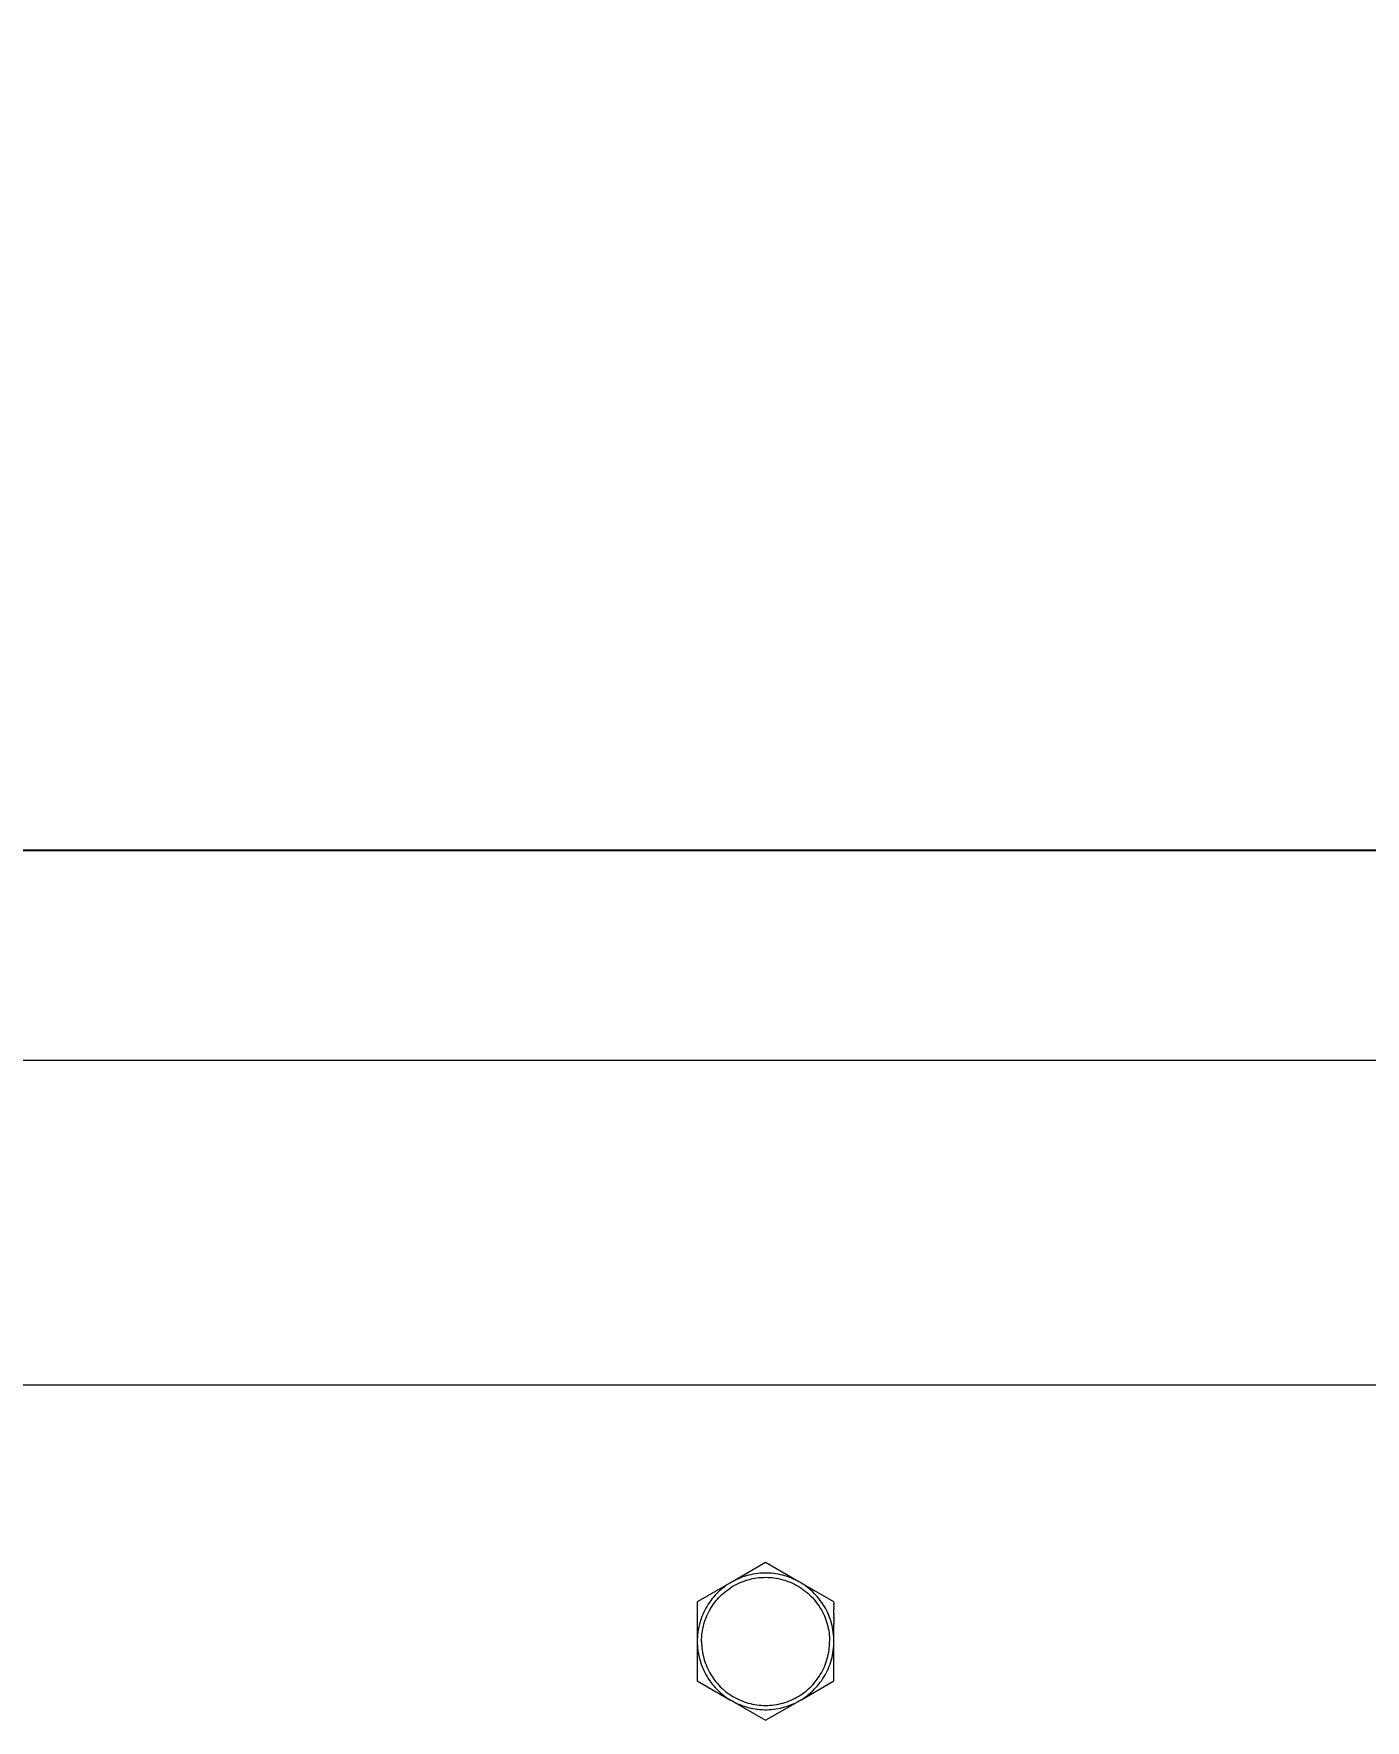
# Model space of a CAD drawing. Header units: inches. Extents: x -14 to 184, y -4 to 134.
# Drawn here: x 166.23 to 172.37, y 126.03 to 133.81 of the extents above; entities that cross this region are included whole.
import ezdxf

# ---------------------------------------------------------------- set-up
doc = ezdxf.new("R2010")
doc.units = ezdxf.units.IN
doc.layers.add('ZANO_R', color=7, linetype='Continuous', lineweight=0)
doc.layers.add('ZANO_W', color=1, linetype='Continuous', lineweight=0)
doc.styles.get("Standard").update_dxf_attribs({"font": 'arial.ttf'})
doc.dimstyles.new('amerykanie', dxfattribs={"dimtxt": 50, "dimasz": 50, "dimexe": 0.5, "dimexo": 0.5, "dimgap": 1, "dimtad": 1, "dimdec": 0, "dimzin": 0, "dimlunit": 5, "dimtxsty": 'Standard', "dimcen": 0.09, "dimclrd": 1, "dimclre": 1, "dimclrt": 1, "dimazin": 0, "dimtfac": 1, "dimtdec": 0, "dimtmove": 0, "dimatfit": 3, "dimfxl": 1, "dimtzin": 0, "dimarcsym": 1})

# ---------------------------------------------------------------- blocks, each defined once
blk = doc.blocks.new('*D383')
at = {"layer": 'ZANO_W', "color": 1, "lineweight": -2}
for p, q in [((124.2572, 129.4139), (124.2572, 130.5417)), ((178.5076, 129.4166), (178.5076, 130.5417)), ((125.2572, 130.0417), (177.5076, 130.0417))]:
    blk.add_line(p, q, dxfattribs=at)
at = {"layer": 'ZANO_W', "color": 1}
for points in [[(125.2572, 130.2084), (125.2572, 129.8751), (124.2572, 130.0417)], [(177.5076, 129.8751), (177.5076, 130.2084), (178.5076, 130.0417)]]:
    blk.add_solid(points, dxfattribs=at)
at = {"layer": 'ZANO_W', "color": 1, "insert": (151.3824, 131.3819), "char_height": 1.625, "attachment_point": 5}
blk.add_mtext('54 1/4', dxfattribs=at)

msp = doc.modelspace()

# ---------------------------------------------------------------- linework, layer by layer
at = {"layer": 'ZANO_R'}
for p, q in [((178.35017, 129.07141), (160.93218, 129.07141)), ((178.06813, 127.57534), (161.13899, 127.57534)), ((169.60356, 126.75793), (169.45035, 126.66947)), ((169.75677, 126.66947), (169.60356, 126.75793)), ((169.44181, 126.66454), (169.2886, 126.57608)), ((169.4193, 126.64967), (169.41077, 126.64331)), ((169.42803, 126.65575), (169.4193, 126.64967)), ((169.43696, 126.66153), (169.42803, 126.65575)), ((169.44608, 126.66701), (169.43696, 126.66153)), ((169.45539, 126.67217), (169.44608, 126.66701)), ((169.45014, 126.64653), (169.45885, 126.65162)), ((169.46486, 126.67702), (169.45539, 126.67217)), ((169.45885, 126.65162), (169.46772, 126.65641)), ((169.47449, 126.68154), (169.46486, 126.67702)), ((169.46772, 126.65641), (169.47675, 126.6609)), ((169.48426, 126.68573), (169.47449, 126.68154)), ((169.47675, 126.6609), (169.48593, 126.66507)), ((169.49418, 126.6896), (169.48426, 126.68573)), ((169.48593, 126.66507), (169.49524, 126.66893)), ((169.50421, 126.69312), (169.49418, 126.6896)), ((169.49524, 126.66893), (169.50468, 126.67247)), ((169.51436, 126.69631), (169.50421, 126.69312)), ((169.50468, 126.67247), (169.51424, 126.67568)), ((169.51424, 126.67568), (169.5239, 126.67857)), ((169.52462, 126.69915), (169.51436, 126.69631)), ((169.5239, 126.67857), (169.53365, 126.68112)), ((169.53496, 126.70164), (169.52462, 126.69915)), ((169.53365, 126.68112), (169.54349, 126.68334)), ((169.54538, 126.70378), (169.53496, 126.70164)), ((169.54349, 126.68334), (169.55339, 126.68522)), ((169.55587, 126.70557), (169.54538, 126.70378)), ((169.55339, 126.68522), (169.56336, 126.68677)), ((169.56641, 126.707), (169.55587, 126.70557)), ((169.56336, 126.68677), (169.57337, 126.68797)), ((169.577, 126.70808), (169.56641, 126.707)), ((169.57337, 126.68797), (169.58341, 126.68883)), ((169.58761, 126.7088), (169.577, 126.70808)), ((169.58341, 126.68883), (169.59348, 126.68935)), ((169.59824, 126.70916), (169.58761, 126.7088)), ((169.59348, 126.68935), (169.60356, 126.68952)), ((169.60888, 126.70916), (169.59824, 126.70916)), ((169.60356, 126.68952), (169.61364, 126.68935)), ((169.61952, 126.7088), (169.60888, 126.70916)), ((169.61364, 126.68935), (169.62371, 126.68883)), ((169.63013, 126.70808), (169.61952, 126.7088)), ((169.62371, 126.68883), (169.63376, 126.68797)), ((169.64072, 126.707), (169.63013, 126.70808)), ((169.63376, 126.68797), (169.64377, 126.68677)), ((169.65126, 126.70557), (169.64072, 126.707)), ((169.64377, 126.68677), (169.65373, 126.68522)), ((169.66174, 126.70378), (169.65126, 126.70557)), ((169.65373, 126.68522), (169.66364, 126.68334)), ((169.67217, 126.70164), (169.66174, 126.70378)), ((169.66364, 126.68334), (169.67347, 126.68112)), ((169.68251, 126.69915), (169.67217, 126.70164)), ((169.67347, 126.68112), (169.68323, 126.67857)), ((169.69276, 126.69631), (169.68251, 126.69915)), ((169.68323, 126.67857), (169.69289, 126.67568)), ((169.70291, 126.69312), (169.69276, 126.69631)), ((169.69289, 126.67568), (169.70245, 126.67247)), ((169.70245, 126.67247), (169.71189, 126.66893)), ((169.71295, 126.6896), (169.70291, 126.69312)), ((169.71189, 126.66893), (169.7212, 126.66507)), ((169.72286, 126.68573), (169.71295, 126.6896)), ((169.7212, 126.66507), (169.73038, 126.6609)), ((169.73264, 126.68154), (169.72286, 126.68573)), ((169.73038, 126.6609), (169.73941, 126.65641)), ((169.74227, 126.67702), (169.73264, 126.68154)), ((169.73941, 126.65641), (169.74828, 126.65162)), ((169.75174, 126.67217), (169.74227, 126.67702)), ((169.74828, 126.65162), (169.75698, 126.64653)), ((169.76104, 126.66701), (169.75174, 126.67217)), ((169.77017, 126.66153), (169.76104, 126.66701)), ((169.91852, 126.57608), (169.76531, 126.66454)), ((169.7791, 126.65575), (169.77017, 126.66153)), ((169.78783, 126.64967), (169.7791, 126.65575)), ((169.79635, 126.64331), (169.78783, 126.64967)), ((169.2886, 126.57608), (169.2886, 126.54799)), ((169.34506, 126.57417), (169.33913, 126.56534)), ((169.35128, 126.5828), (169.34506, 126.57417)), ((169.35779, 126.59121), (169.35128, 126.5828)), ((169.36458, 126.5994), (169.35779, 126.59121)), ((169.36233, 126.56452), (169.36829, 126.57266)), ((169.37165, 126.60735), (169.36458, 126.5994)), ((169.36829, 126.57266), (169.37451, 126.58059)), ((169.37898, 126.61506), (169.37165, 126.60735)), ((169.37451, 126.58059), (169.38101, 126.5883)), ((169.38657, 126.62252), (169.37898, 126.61506)), ((169.38101, 126.5883), (169.38777, 126.59578)), ((169.3944, 126.62972), (169.38657, 126.62252)), ((169.38777, 126.59578), (169.39477, 126.60303)), ((169.40247, 126.63665), (169.3944, 126.62972)), ((169.39477, 126.60303), (169.40202, 126.61004)), ((169.40202, 126.61004), (169.40951, 126.6168)), ((169.41077, 126.64331), (169.40247, 126.63665)), ((169.40951, 126.6168), (169.41722, 126.62329)), ((169.41722, 126.62329), (169.42515, 126.62952)), ((169.42515, 126.62952), (169.43328, 126.63547)), ((169.43328, 126.63547), (169.44162, 126.64115)), ((169.44162, 126.64115), (169.45014, 126.64653)), ((169.75698, 126.64653), (169.76551, 126.64115)), ((169.76551, 126.64115), (169.77384, 126.63547)), ((169.77384, 126.63547), (169.78198, 126.62952)), ((169.78198, 126.62952), (169.78991, 126.62329)), ((169.78991, 126.62329), (169.79762, 126.6168)), ((169.80465, 126.63665), (169.79635, 126.64331)), ((169.79762, 126.6168), (169.8051, 126.61004)), ((169.81273, 126.62972), (169.80465, 126.63665)), ((169.8051, 126.61004), (169.81235, 126.60303)), ((169.81235, 126.60303), (169.81936, 126.59578)), ((169.82056, 126.62252), (169.81273, 126.62972)), ((169.81936, 126.59578), (169.82612, 126.5883)), ((169.82815, 126.61506), (169.82056, 126.62252)), ((169.82612, 126.5883), (169.83261, 126.58059)), ((169.83548, 126.60735), (169.82815, 126.61506)), ((169.83261, 126.58059), (169.83884, 126.57266)), ((169.84254, 126.5994), (169.83548, 126.60735)), ((169.83884, 126.57266), (169.84479, 126.56452)), ((169.84933, 126.59121), (169.84254, 126.5994)), ((169.85585, 126.5828), (169.84933, 126.59121)), ((169.86207, 126.57417), (169.85585, 126.5828)), ((169.868, 126.56534), (169.86207, 126.57417)), ((169.91852, 126.57608), (169.91852, 126.56504)), ((169.2886, 126.54799), (169.2886, 126.53238)), ((169.2886, 126.53238), (169.2886, 126.53167)), ((169.2886, 126.53167), (169.2886, 126.48504)), ((169.3064, 126.49863), (169.30305, 126.48853)), ((169.3101, 126.5086), (169.3064, 126.49863)), ((169.31413, 126.51845), (169.3101, 126.5086)), ((169.31849, 126.52815), (169.31413, 126.51845)), ((169.32317, 126.53771), (169.31849, 126.52815)), ((169.32212, 126.48357), (169.32534, 126.49312)), ((169.32818, 126.54709), (169.32317, 126.53771)), ((169.32534, 126.49312), (169.32887, 126.50257)), ((169.3335, 126.55631), (169.32818, 126.54709)), ((169.32887, 126.50257), (169.33273, 126.51188)), ((169.33273, 126.51188), (169.33691, 126.52106)), ((169.33913, 126.56534), (169.3335, 126.55631)), ((169.33691, 126.52106), (169.34139, 126.53009)), ((169.34139, 126.53009), (169.34618, 126.53896)), ((169.34618, 126.53896), (169.35127, 126.54766)), ((169.35127, 126.54766), (169.35666, 126.55619)), ((169.35666, 126.55619), (169.36233, 126.56452)), ((169.84479, 126.56452), (169.85047, 126.55619)), ((169.85047, 126.55619), (169.85585, 126.54766)), ((169.85585, 126.54766), (169.86094, 126.53896)), ((169.86094, 126.53896), (169.86573, 126.53009)), ((169.86573, 126.53009), (169.87022, 126.52106)), ((169.87363, 126.55631), (169.868, 126.56534)), ((169.87022, 126.52106), (169.87439, 126.51188)), ((169.87895, 126.54709), (169.87363, 126.55631)), ((169.87439, 126.51188), (169.87825, 126.50257)), ((169.87825, 126.50257), (169.88179, 126.49312)), ((169.88395, 126.53771), (169.87895, 126.54709)), ((169.88179, 126.49312), (169.885, 126.48357)), ((169.88864, 126.52815), (169.88395, 126.53771)), ((169.893, 126.51845), (169.88864, 126.52815)), ((169.89703, 126.5086), (169.893, 126.51845)), ((169.90072, 126.49863), (169.89703, 126.5086)), ((169.90408, 126.48853), (169.90072, 126.49863)), ((169.91852, 126.56248), (169.91852, 126.56504)), ((169.91852, 126.56248), (169.91852, 126.55396)), ((169.91852, 126.54799), (169.91852, 126.55396)), ((169.91852, 126.54799), (169.91852, 126.54283)), ((169.91852, 126.53238), (169.91852, 126.54283)), ((169.91852, 126.53238), (169.91852, 126.53167)), ((169.91852, 126.52404), (169.91852, 126.53167)), ((169.91852, 126.52404), (169.91852, 126.52046)), ((169.91852, 126.51524), (169.91852, 126.52046)), ((169.91852, 126.51524), (169.91852, 126.5092)), ((169.91852, 126.50591), (169.91852, 126.5092)), ((169.91852, 126.50591), (169.91852, 126.49789)), ((169.91852, 126.4959), (169.91852, 126.49789)), ((169.91852, 126.4959), (169.91852, 126.48653)), ((169.2886, 126.48504), (169.2886, 126.47511)), ((169.2886, 126.47511), (169.2886, 126.39917)), ((169.28932, 126.41551), (169.28878, 126.40488)), ((169.29022, 126.42611), (169.28932, 126.41551)), ((169.29147, 126.43667), (169.29022, 126.42611)), ((169.29308, 126.44719), (169.29147, 126.43667)), ((169.29505, 126.45764), (169.29308, 126.44719)), ((169.29737, 126.46803), (169.29505, 126.45764)), ((169.30003, 126.47833), (169.29737, 126.46803)), ((169.30305, 126.48853), (169.30003, 126.47833)), ((169.30898, 126.41439), (169.30984, 126.42444)), ((169.30984, 126.42444), (169.31104, 126.43445)), ((169.31104, 126.43445), (169.31258, 126.44441)), ((169.31258, 126.44441), (169.31446, 126.45432)), ((169.31446, 126.45432), (169.31668, 126.46415)), ((169.31668, 126.46415), (169.31924, 126.47391)), ((169.31924, 126.47391), (169.32212, 126.48357)), ((169.885, 126.48357), (169.88789, 126.47391)), ((169.88789, 126.47391), (169.89044, 126.46415)), ((169.89044, 126.46415), (169.89266, 126.45432)), ((169.89266, 126.45432), (169.89455, 126.44441)), ((169.89455, 126.44441), (169.89609, 126.43445)), ((169.89609, 126.43445), (169.89729, 126.42444)), ((169.89729, 126.42444), (169.89815, 126.41439)), ((169.90709, 126.47833), (169.90408, 126.48853)), ((169.90976, 126.46803), (169.90709, 126.47833)), ((169.91208, 126.45764), (169.90976, 126.46803)), ((169.91404, 126.44719), (169.91208, 126.45764)), ((169.91565, 126.43667), (169.91404, 126.44719)), ((169.91691, 126.42611), (169.91565, 126.43667)), ((169.91781, 126.41551), (169.91691, 126.42611)), ((169.91834, 126.40488), (169.91781, 126.41551)), ((169.91852, 126.48504), (169.91852, 126.48653)), ((169.91852, 126.48504), (169.91852, 126.47511)), ((169.91852, 126.4664), (169.91852, 126.46363)), ((169.91852, 126.39917), (169.91853, 126.46363)), ((169.91853, 126.4664), (169.91853, 126.47511)), ((169.28878, 126.40488), (169.2886, 126.39424)), ((169.2886, 126.39424), (169.28878, 126.3836)), ((169.2886, 126.38931), (169.2886, 126.2124)), ((169.28878, 126.3836), (169.28932, 126.37298)), ((169.28932, 126.37298), (169.29022, 126.36238)), ((169.29022, 126.36238), (169.29147, 126.35181)), ((169.29147, 126.35181), (169.29308, 126.3413)), ((169.29308, 126.3413), (169.29505, 126.33084)), ((169.30829, 126.39424), (169.30846, 126.40432)), ((169.30829, 126.39424), (169.30846, 126.38416)), ((169.30846, 126.40432), (169.30898, 126.41439)), ((169.30846, 126.38416), (169.30898, 126.37409)), ((169.30898, 126.37409), (169.30984, 126.36405)), ((169.30984, 126.36405), (169.31104, 126.35404)), ((169.31104, 126.35404), (169.31258, 126.34407)), ((169.31258, 126.34407), (169.31446, 126.33417)), ((169.89266, 126.33417), (169.89455, 126.34407)), ((169.89455, 126.34407), (169.89609, 126.35404)), ((169.89609, 126.35404), (169.89729, 126.36405)), ((169.89729, 126.36405), (169.89815, 126.37409)), ((169.89815, 126.41439), (169.89867, 126.40432)), ((169.89815, 126.37409), (169.89867, 126.38416)), ((169.89867, 126.40432), (169.89884, 126.39424)), ((169.89867, 126.38416), (169.89884, 126.39424)), ((169.91208, 126.33084), (169.91404, 126.3413)), ((169.91404, 126.3413), (169.91565, 126.35181)), ((169.91565, 126.35181), (169.91691, 126.36238)), ((169.91691, 126.36238), (169.91781, 126.37298)), ((169.91781, 126.37298), (169.91834, 126.3836)), ((169.91852, 126.39424), (169.91834, 126.40488)), ((169.91834, 126.3836), (169.91852, 126.39424)), ((169.91852, 126.2124), (169.91852, 126.38931)), ((169.29505, 126.33084), (169.29737, 126.32046)), ((169.29737, 126.32046), (169.30003, 126.31016)), ((169.30003, 126.31016), (169.30305, 126.29995)), ((169.30305, 126.29995), (169.3064, 126.28986)), ((169.3064, 126.28986), (169.3101, 126.27988)), ((169.3101, 126.27988), (169.31413, 126.27004)), ((169.31413, 126.27004), (169.31849, 126.26033)), ((169.31446, 126.33417), (169.31668, 126.32433)), ((169.31668, 126.32433), (169.31924, 126.31458)), ((169.31849, 126.26033), (169.32317, 126.25078)), ((169.31924, 126.31458), (169.32212, 126.30492)), ((169.32212, 126.30492), (169.32534, 126.29536)), ((169.32534, 126.29536), (169.32887, 126.28592)), ((169.32887, 126.28592), (169.33273, 126.2766)), ((169.33273, 126.2766), (169.33691, 126.26743)), ((169.33691, 126.26743), (169.34139, 126.2584)), ((169.86573, 126.2584), (169.87022, 126.26743)), ((169.87022, 126.26743), (169.87439, 126.2766)), ((169.87439, 126.2766), (169.87825, 126.28592)), ((169.87825, 126.28592), (169.88179, 126.29536)), ((169.88179, 126.29536), (169.885, 126.30492)), ((169.88395, 126.25078), (169.88864, 126.26033)), ((169.885, 126.30492), (169.88789, 126.31458)), ((169.88789, 126.31458), (169.89044, 126.32433)), ((169.88864, 126.26033), (169.893, 126.27004)), ((169.89044, 126.32433), (169.89266, 126.33417)), ((169.893, 126.27004), (169.89703, 126.27988)), ((169.89703, 126.27988), (169.90072, 126.28986)), ((169.90072, 126.28986), (169.90408, 126.29995)), ((169.90408, 126.29995), (169.90709, 126.31016)), ((169.90709, 126.31016), (169.90976, 126.32046)), ((169.90976, 126.32046), (169.91208, 126.33084)), ((169.2886, 126.2124), (169.44181, 126.12394)), ((169.32317, 126.25078), (169.32818, 126.24139)), ((169.32818, 126.24139), (169.3335, 126.23218)), ((169.3335, 126.23218), (169.33913, 126.22315)), ((169.33913, 126.22315), (169.34506, 126.21432)), ((169.34139, 126.2584), (169.34618, 126.24952)), ((169.34506, 126.21432), (169.35128, 126.20569)), ((169.34618, 126.24952), (169.35127, 126.24082)), ((169.35127, 126.24082), (169.35666, 126.2323)), ((169.35128, 126.20569), (169.35779, 126.19727)), ((169.35666, 126.2323), (169.36233, 126.22396)), ((169.35779, 126.19727), (169.36458, 126.18909)), ((169.36233, 126.22396), (169.36829, 126.21583)), ((169.36458, 126.18909), (169.37165, 126.18113)), ((169.36829, 126.21583), (169.37451, 126.2079)), ((169.37451, 126.2079), (169.38101, 126.20019)), ((169.38101, 126.20019), (169.38777, 126.1927)), ((169.38777, 126.1927), (169.39477, 126.18545)), ((169.39477, 126.18545), (169.40202, 126.17844)), ((169.76531, 126.12394), (169.91852, 126.2124)), ((169.8051, 126.17844), (169.81235, 126.18545)), ((169.81235, 126.18545), (169.81936, 126.1927)), ((169.81936, 126.1927), (169.82612, 126.20019)), ((169.82612, 126.20019), (169.83261, 126.2079)), ((169.83261, 126.2079), (169.83884, 126.21583)), ((169.83548, 126.18113), (169.84254, 126.18909)), ((169.83884, 126.21583), (169.84479, 126.22396)), ((169.84254, 126.18909), (169.84933, 126.19727)), ((169.84479, 126.22396), (169.85047, 126.2323)), ((169.84933, 126.19727), (169.85585, 126.20569)), ((169.85047, 126.2323), (169.85585, 126.24082)), ((169.85585, 126.24082), (169.86094, 126.24952)), ((169.85585, 126.20569), (169.86207, 126.21432)), ((169.86094, 126.24952), (169.86573, 126.2584)), ((169.86207, 126.21432), (169.868, 126.22315)), ((169.868, 126.22315), (169.87363, 126.23218)), ((169.87363, 126.23218), (169.87895, 126.24139)), ((169.87895, 126.24139), (169.88395, 126.25078)), ((169.37165, 126.18113), (169.37898, 126.17342)), ((169.37898, 126.17342), (169.38657, 126.16596)), ((169.38657, 126.16596), (169.3944, 126.15876)), ((169.3944, 126.15876), (169.40247, 126.15183)), ((169.40202, 126.17844), (169.40951, 126.17169)), ((169.40247, 126.15183), (169.41077, 126.14518)), ((169.40951, 126.17169), (169.41722, 126.16519)), ((169.41077, 126.14518), (169.4193, 126.13881)), ((169.41722, 126.16519), (169.42515, 126.15897)), ((169.4193, 126.13881), (169.42803, 126.13273)), ((169.42515, 126.15897), (169.43328, 126.15301)), ((169.42803, 126.13273), (169.43696, 126.12695)), ((169.43328, 126.15301), (169.44162, 126.14734)), ((169.43696, 126.12695), (169.44608, 126.12148)), ((169.44162, 126.14734), (169.45014, 126.14195)), ((169.44608, 126.12148), (169.45539, 126.11632)), ((169.45014, 126.14195), (169.45885, 126.13686)), ((169.45035, 126.11901), (169.60356, 126.03056)), ((169.45539, 126.11632), (169.46486, 126.11147)), ((169.45885, 126.13686), (169.46772, 126.13207)), ((169.46486, 126.11147), (169.47449, 126.10695)), ((169.46772, 126.13207), (169.47675, 126.12759)), ((169.47449, 126.10695), (169.48426, 126.10275)), ((169.47675, 126.12759), (169.48593, 126.12341)), ((169.48593, 126.12341), (169.49524, 126.11955)), ((169.49524, 126.11955), (169.50468, 126.11602)), ((169.50468, 126.11602), (169.51424, 126.1128)), ((169.51424, 126.1128), (169.5239, 126.10992)), ((169.5239, 126.10992), (169.53365, 126.10736)), ((169.53365, 126.10736), (169.54349, 126.10514)), ((169.54349, 126.10514), (169.55339, 126.10326)), ((169.60356, 126.03056), (169.75677, 126.11901)), ((169.65373, 126.10326), (169.66364, 126.10514)), ((169.66364, 126.10514), (169.67347, 126.10736)), ((169.67347, 126.10736), (169.68323, 126.10992)), ((169.68323, 126.10992), (169.69289, 126.1128)), ((169.69289, 126.1128), (169.70245, 126.11602)), ((169.70245, 126.11602), (169.71189, 126.11955)), ((169.71189, 126.11955), (169.7212, 126.12341)), ((169.7212, 126.12341), (169.73038, 126.12759)), ((169.72286, 126.10275), (169.73264, 126.10695)), ((169.73038, 126.12759), (169.73941, 126.13207)), ((169.73264, 126.10695), (169.74227, 126.11147)), ((169.73941, 126.13207), (169.74828, 126.13686)), ((169.74227, 126.11147), (169.75174, 126.11632)), ((169.74828, 126.13686), (169.75698, 126.14195)), ((169.75174, 126.11632), (169.76104, 126.12148)), ((169.75698, 126.14195), (169.76551, 126.14734)), ((169.76104, 126.12148), (169.77017, 126.12695)), ((169.76551, 126.14734), (169.77384, 126.15301)), ((169.77017, 126.12695), (169.7791, 126.13273)), ((169.77384, 126.15301), (169.78198, 126.15897)), ((169.7791, 126.13273), (169.78783, 126.13881)), ((169.78198, 126.15897), (169.78991, 126.16519)), ((169.78783, 126.13881), (169.79635, 126.14518)), ((169.78991, 126.16519), (169.79762, 126.17169)), ((169.79635, 126.14518), (169.80465, 126.15183)), ((169.79762, 126.17169), (169.8051, 126.17844)), ((169.80465, 126.15183), (169.81273, 126.15876)), ((169.81273, 126.15876), (169.82056, 126.16596)), ((169.82056, 126.16596), (169.82815, 126.17342)), ((169.82815, 126.17342), (169.83548, 126.18113)), ((169.48426, 126.10275), (169.49418, 126.09889)), ((169.49418, 126.09889), (169.50421, 126.09536)), ((169.50421, 126.09536), (169.51436, 126.09218)), ((169.51436, 126.09218), (169.52462, 126.08934)), ((169.52462, 126.08934), (169.53496, 126.08684)), ((169.53496, 126.08684), (169.54538, 126.0847)), ((169.54538, 126.0847), (169.55587, 126.08291)), ((169.55339, 126.10326), (169.56336, 126.10172)), ((169.55587, 126.08291), (169.56641, 126.08148)), ((169.56336, 126.10172), (169.57337, 126.10051)), ((169.56641, 126.08148), (169.577, 126.0804)), ((169.57337, 126.10051), (169.58341, 126.09966)), ((169.577, 126.0804), (169.58761, 126.07969)), ((169.58341, 126.09966), (169.59348, 126.09914)), ((169.58761, 126.07969), (169.59824, 126.07933)), ((169.59348, 126.09914), (169.60356, 126.09897)), ((169.59824, 126.07933), (169.60888, 126.07933)), ((169.60356, 126.09897), (169.61364, 126.09914)), ((169.60888, 126.07933), (169.61952, 126.07969)), ((169.61364, 126.09914), (169.62371, 126.09966)), ((169.61952, 126.07969), (169.63013, 126.0804)), ((169.62371, 126.09966), (169.63376, 126.10051)), ((169.63013, 126.0804), (169.64072, 126.08148)), ((169.63376, 126.10051), (169.64377, 126.10172)), ((169.64072, 126.08148), (169.65126, 126.08291)), ((169.64377, 126.10172), (169.65373, 126.10326)), ((169.65126, 126.08291), (169.66174, 126.0847)), ((169.66174, 126.0847), (169.67217, 126.08684)), ((169.67217, 126.08684), (169.68251, 126.08934)), ((169.68251, 126.08934), (169.69276, 126.09218)), ((169.69276, 126.09218), (169.70291, 126.09536)), ((169.70291, 126.09536), (169.71295, 126.09889)), ((169.71295, 126.09889), (169.72286, 126.10275))]:
    msp.add_line(p, q, dxfattribs=at)

# ---------------------------------------------------------------- dimensions: what is measured, and where the dimension line sits
at = {"layer": 'ZANO_W'}
dim = msp.add_linear_dim(base=(178.50761, 130.04173), p1=(124.25723, 128.91393), p2=(178.50761, 128.91662), dimstyle='amerykanie', override={"dimtxt": 1.625, "dimasz": 1, "dimgap": 0.5, "dimdec": 4, "dimaunit": 1, "dimadec": 1, "dimtdec": 4, "dimtmove": 1, "dimfrac": 2}, dxfattribs=at)
dim.commit()
dim.dimension.update_dxf_attribs({"geometry": '*D383', "text_midpoint": (151.38242, 131.38194)})

doc.saveas('drawing.dxf')
